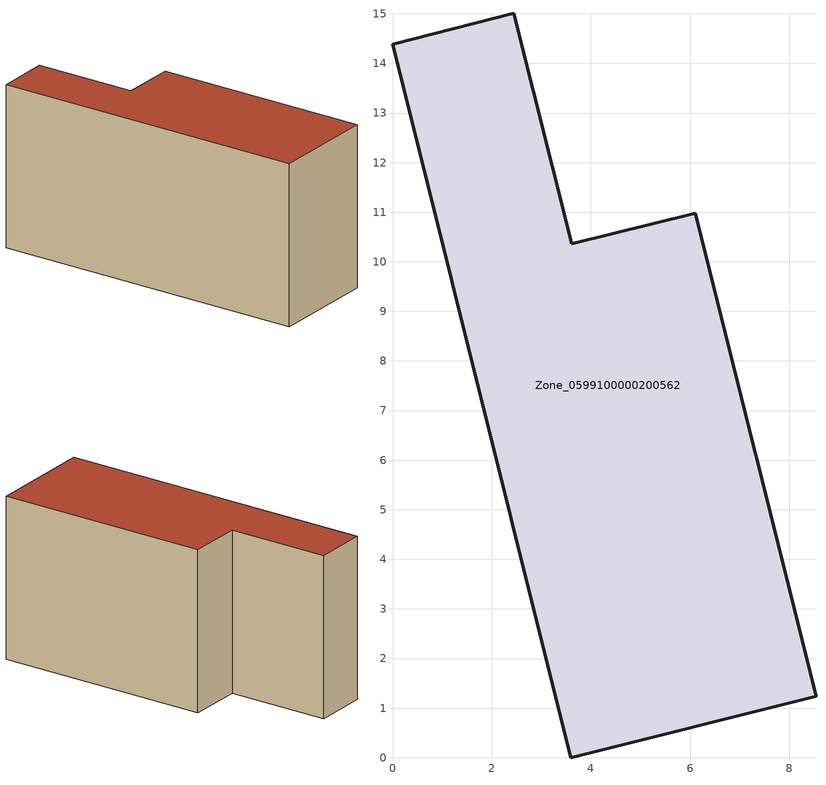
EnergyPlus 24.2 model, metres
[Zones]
Zone_0599100000200562
 floor ground (C_G): 3.59,0 0,14.39 2.45,15.01 3.61,10.36 6.1,10.98 8.54,1.24 z0
 wall outside (C_F): 3.59,0 8.54,1.24 6.1,10.98 3.61,10.36 2.45,15.01 0,14.39 3.59,0 z0:7.64
 roof outside (C_R): 0,14.39 3.59,0 8.54,1.24 6.1,10.98 3.61,10.36 2.45,15.01 z7.64
[BUILDING]
Pand.0599100000200562: North Axis=0; Terrain=City; Loads Convergence Tolerance Value=0.04; Temperature Convergence Tolerance Value=0.4; Solar Distribution=FullExterior; Maximum Number of Warmup Days=25; Minimum Number of Warmup Days=1
[Site:Location]
Rotterdam.The.Hague.AP_ZH_NLD Design_Conditions: Latitude=51.96; Longitude=4.45; Time Zone=1; Elevation=-4.5
[SITE:GROUNDTEMPERATURE:BUILDINGSURFACE]
18, 18, 18, 18, 18, 18, 18, 18, 18, 18, 18, 18
[MATERIAL] Thermal Absorptance=0.9; Solar Absorptance=0.7; Visible Absorptance=0.7
Name | Roughness | Thickness | Conductivity | Density | Specific Heat
G.TI.1975-1991 | MediumSmooth | 0.15 | 0.288461 | 540 | 1210
F.TI.1975-1991 | Rough | 0.3 | 0.230769 | 1920 | 840
R.TI.1975-1991 | MediumRough | 0.2 | 0.153846 | 1500 | 1000
[CONSTRUCTION]
C_G: G.TI.1975-1991
C_F: F.TI.1975-1991
C_R: R.TI.1975-1991
[ZONE]
Zone_0599100000200562: Type=1; Multiplier=1; Ceiling Height=Autocalculate; Volume=Autocalculate; Floor Area=autocalculate; Part of Total Floor Area=Yes
[ZONEINFILTRATION:DESIGNFLOWRATE]
Infil_Zone_0599100000200562: Zone or ZoneList or Space or SpaceList=Zone_0599100000200562; Schedule=AlwaysOn; Design Flow Rate Calculation Method=Flow/Area; Flow Rate per Floor Area=0.003; Constant Term Coefficient=1; Temperature Term Coefficient=0; Velocity Term Coefficient=0; Velocity Squared Term Coefficient=0
[HVACTEMPLATE:ZONE:IDEALLOADSAIRSYSTEM]
Zone_0599100000200562: Maximum Heating Supply Air Temperature=50; Minimum Cooling Supply Air Temperature=13; Maximum Heating Supply Air Humidity Ratio=0.0156; Minimum Cooling Supply Air Humidity Ratio=0.0077; Heating Limit=NoLimit; Cooling Limit=NoLimit; Dehumidification Control Type=ConstantSensibleHeatRatio; Cooling Sensible Heat Ratio=0.7; Dehumidification Setpoint=60; Humidification Control Type=None; Humidification Setpoint=30; Outdoor Air Method=None; Outdoor Air Flow Rate per Person=0.00944; Outdoor Air Flow Rate per Zone Floor Area=0; Outdoor Air Flow Rate per Zone=0; Demand Controlled Ventilation Type=None; Outdoor Air Economizer Type=NoEconomizer; Heat Recovery Type=None; Sensible Heat Recovery Effectiveness=0.7; Latent Heat Recovery Effectiveness=0.65
[ZONECONTROL:THERMOSTAT]
ThermostatControl_Zone_0599100000200562: Zone or ZoneList=Zone_0599100000200562; Control Type Schedule=DualSetpointControlType; Control 1=Thermostat_Zone_0599100000200562; Temperature Difference Between Cutout And Setpoint=0
[THERMOSTATSETPOINT:DUALSETPOINT]
Thermostat_Zone_0599100000200562: Heating Setpoint Temperature Schedule=HeatingSetpoint_Zone_0599100000200562; Cooling Setpoint Temperature Schedule=CoolingSetpoint_Zone_0599100000200562
[SCHEDULE:COMPACT]
HeatingSetpoint_Zone_0599100000200562: Through: 12/31, For: AllDays, Until: 24:00, 21
CoolingSetpoint_Zone_0599100000200562: Through: 12/31, For: AllDays, Until: 24:00, 24
DualSetpointControlType: Through: 12/31, For: AllDays, Until: 24:00, 4
AlwaysOn: Through: 12/31, For: AllDays, Until: 24:00, 1
